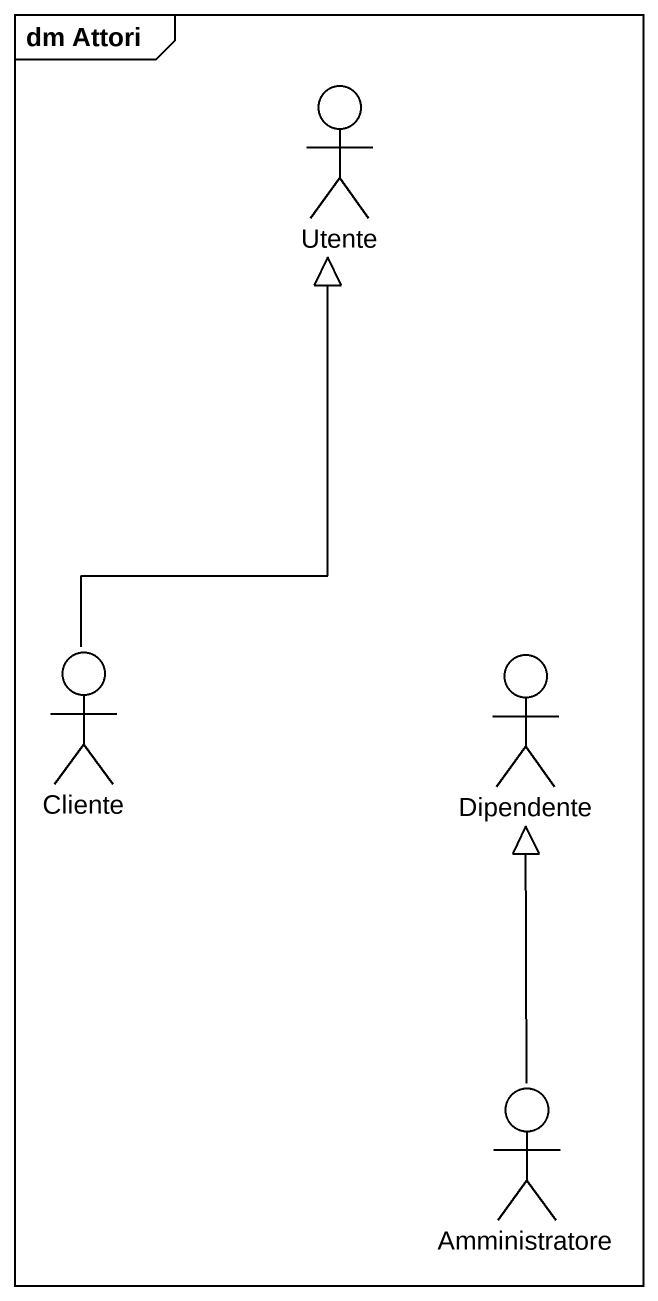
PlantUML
@startuml
mainframe dm Attori
actor Utente
actor Cliente
actor Dipendente
actor Amministratore
Cliente -up-|> Utente
Amministratore -up-|> Dipendente
@enduml
